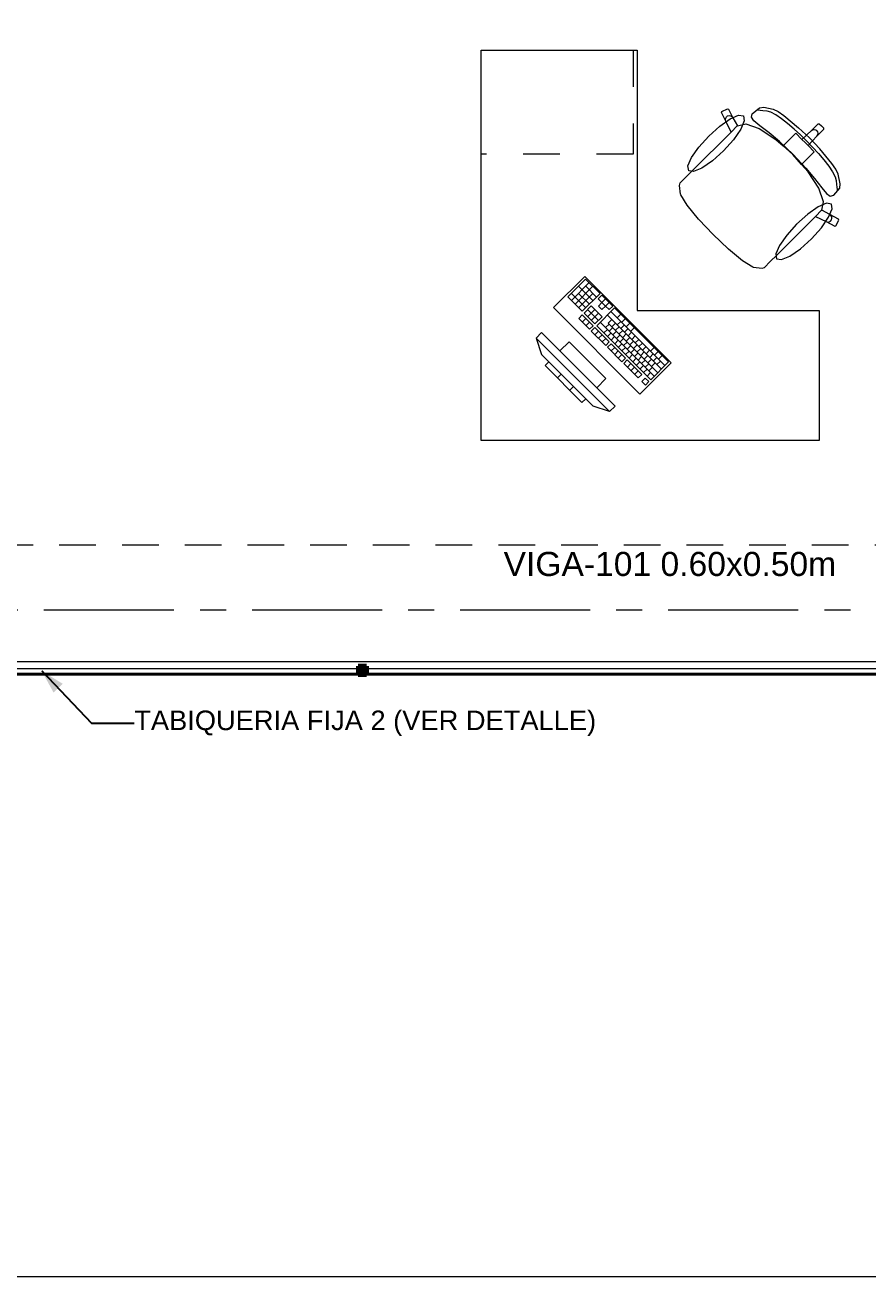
# Model space of a CAD drawing. Header units: inches. Extents: x -38 to 5698, y -33 to 92.
# Drawn here: x 119.073 to 122.313, y 27.388 to 32.196 of the extents above; entities that cross this region are included whole.
import ezdxf

# ---------------------------------------------------------------- set-up
doc = ezdxf.new("R2010")
doc.units = ezdxf.units.IN
doc.header["$MEASUREMENT"] = 0
doc.set_wipeout_variables(frame=1)
for name, pattern in [('Hidden Line', [0.195611, 0.141111, -0.0545]), ('Punto & Raya', [0.65, 0.5, -0.075, 0, -0.075]), ('Rayas', [0.282222, 0.141111, -0.141111]), ('Wipeout_Contour', [1, 0, -1])]:
    doc.linetypes.add(name, pattern=pattern)
for name, color, linetype in [('02 _ ARQ _ ALB _ Ejes Generales', 7, 'Continuous'), ('02 _ ARQ _ ZON _ Espacio.3D', 7, 'Continuous'), ('08 _ STR _ EXT _ 09 Vigas', 7, 'Continuous'), ('Acabado - Muros', 7, 'Continuous'), ('Interior - Escaleras & Barandillas', 7, 'Continuous'), ('Interior - Mobiliario', 7, 'Continuous'), ('Notas - Etiquetas', 251, 'Continuous')]:
    doc.layers.add(name, color=color, linetype=linetype)
doc.styles.add('Estilo_Generado_4', font='swisse.ttf')
doc.dimstyles.new('Estilo_Generado__8', dxfattribs={"dimtxt": 0.18, "dimasz": 0.0912, "dimexe": 0.18, "dimexo": 0.0625, "dimgap": 0, "dimtad": 0, "dimtih": 1, "dimtoh": 1, "dimdec": 4, "dimzin": 0, "dimdsep": 46, "dimcen": 0.09, "dimadec": 0, "dimazin": 0, "dimtfac": 1, "dimtdec": 4, "dimtmove": 0, "dimatfit": 3, "dimldrblk": 'ARROWHEAD_5', "dimfxl": 1, "dimtolj": 1, "dimtzin": 0, "dimarcsym": 0})

# ---------------------------------------------------------------- blocks, each defined once
blk = doc.blocks.new('ARROWHEAD_5')
at = {"linetype": 'Continuous', "lineweight": 0}
blk.add_hatch(color=0, dxfattribs=at).paths.add_polyline_path([(-1, 0.2679), (0, 0), (-1, -0.2679)])
at = {"color": 0, "linetype": 'Continuous', "lineweight": 0}
blk.add_line((0, 0), (-1, 0), dxfattribs=at)

msp = doc.modelspace()

# ---------------------------------------------------------------- linework, layer by layer
at = {"layer": '02 _ ARQ _ ALB _ Ejes Generales', "color": 252, "linetype": 'Punto & Raya', "lineweight": 13}
msp.add_line((98.3454, 29.95), (147.07, 29.95), dxfattribs=at)
at = {"layer": '02 _ ARQ _ ZON _ Espacio.3D', "color": 254, "linetype": 'Continuous', "lineweight": 0, "flags": 128}
for points in [[(115.57, 30.8002), (116.07, 30.8001), (116.07, 30.2), (116.67, 30.1999), (116.67, 29.7), (122.57, 29.7), (122.57, 30.2), (122.57, 30.6), (122.812, 30.6), (122.812, 39), (122.57, 39), (122.57, 39.75), (116.07, 39.75), (116.07, 39.65), (116.07, 39), (115.57, 39)], [(143.92, 27), (143.92, 29.7), (115.57, 29.7)]]:
    msp.add_lwpolyline(points, dxfattribs=at)
at = {"layer": '08 _ STR _ EXT _ 09 Vigas', "color": 251, "linetype": 'Hidden Line', "lineweight": 13}
msp.add_line((116.07, 30.2), (122.57, 30.2), dxfattribs=at)
at = {"layer": 'Interior - Escaleras & Barandillas', "color": 161, "linetype": 'Continuous', "lineweight": 13}
msp.add_line((131.82, 27.3875), (118.0251, 27.3875), dxfattribs=at)
at = {"layer": 'Interior - Mobiliario', "color": 175, "linetype": 'Rayas', "lineweight": 13}
for p, q in [((121.411, 32.1), (121.411, 31.7)), ((121.411, 31.7), (120.826, 31.7))]:
    msp.add_line(p, q, dxfattribs=at)
at = {"layer": 'Interior - Mobiliario', "color": 175, "linetype": 'Continuous', "lineweight": 13}
for p, q in [((121.7501, 31.8598), (121.7514, 31.8638)), ((121.7671, 31.8267), (121.7501, 31.8598)), ((121.7514, 31.8638), (121.7728, 31.8747)), ((121.7655, 31.8324), (121.7661, 31.8382)), ((121.7661, 31.8382), (121.769, 31.8433)), ((121.769, 31.8433), (121.7736, 31.8469)), ((121.7728, 31.8747), (121.7768, 31.8733)), ((121.7736, 31.8469), (121.7792, 31.8484)), ((121.7768, 31.8733), (121.7938, 31.8402)), ((121.7792, 31.8484), (121.785, 31.8477)), ((121.785, 31.8477), (121.7902, 31.8448)), ((121.7902, 31.8448), (121.7938, 31.8402)), ((121.7938, 31.8402), (121.8111, 31.8092)), ((121.8648, 31.8424), (121.8682, 31.8553)), ((121.8748, 31.8281), (121.8648, 31.8424)), ((121.8682, 31.8553), (121.896, 31.8785)), ((121.8908, 31.8689), (121.8863, 31.8697)), ((121.8988, 31.8681), (121.8908, 31.8689)), ((121.896, 31.8785), (121.9128, 31.8804)), ((121.9096, 31.866), (121.8988, 31.8681)), ((121.925, 31.8649), (121.9096, 31.866)), ((121.9128, 31.8804), (121.9489, 31.8726)), ((121.9397, 31.861), (121.925, 31.8649)), ((121.9585, 31.851), (121.9397, 31.861)), ((121.9489, 31.8726), (121.9682, 31.8636)), ((121.9804, 31.8362), (121.9585, 31.851)), ((121.9682, 31.8636), (121.9899, 31.8487)), ((122.0042, 31.8176), (121.9804, 31.8362)), ((121.9899, 31.8487), (122.0466, 31.8019)), ((121.7671, 31.8267), (121.7655, 31.8324)), ((121.7867, 31.7849), (121.7671, 31.8267)), ((121.8109, 31.8092), (121.7867, 31.7849)), ((121.8109, 31.8092), (121.8111, 31.8092)), ((121.8111, 31.8092), (121.8431, 31.8167)), ((121.8431, 31.8167), (121.895, 31.7983)), ((121.8971, 31.8095), (121.8748, 31.8281)), ((121.895, 31.7983), (121.9589, 31.757)), ((121.9332, 31.7815), (121.8971, 31.8095)), ((122.0289, 31.7964), (122.0042, 31.8176)), ((122.0536, 31.7739), (122.0289, 31.7964)), ((122.0466, 31.8019), (122.0888, 31.7628)), ((122.0592, 31.7571), (122.0957, 31.7911)), ((122.0957, 31.7911), (122.1218, 31.8172)), ((122.0957, 31.7911), (122.1006, 31.7943)), ((122.1006, 31.7943), (122.1063, 31.7954)), ((122.1063, 31.7954), (122.1121, 31.7942)), ((122.1121, 31.7942), (122.1169, 31.791)), ((122.1202, 31.7861), (122.1169, 31.791)), ((122.117, 31.7697), (122.1431, 31.7958)), ((122.1214, 31.7803), (122.1202, 31.7861)), ((122.1218, 31.8172), (122.126, 31.8171)), ((122.126, 31.8171), (122.1346, 31.8086)), ((122.1431, 31.8001), (122.1346, 31.8086)), ((122.1431, 31.7958), (122.1431, 31.8001)), ((121.6388, 31.6371), (121.7867, 31.7849)), ((121.9726, 31.7488), (121.9332, 31.7815)), ((121.9589, 31.757), (121.987, 31.7322)), ((122.0253, 31.6993), (121.9726, 31.7488)), ((121.987, 31.7322), (122.0144, 31.7596)), ((122.0144, 31.7596), (122.0355, 31.7807)), ((122.0355, 31.7807), (122.0592, 31.7571)), ((122.077, 31.7511), (122.0536, 31.7739)), ((122.0592, 31.7571), (122.0711, 31.7451)), ((122.0831, 31.7332), (122.0711, 31.7451)), ((122.077, 31.7511), (122.0998, 31.7276)), ((122.0831, 31.7332), (122.117, 31.7697)), ((122.1279, 31.7206), (122.0888, 31.7628)), ((122.117, 31.7697), (122.1203, 31.7746)), ((122.1203, 31.7746), (122.1214, 31.7803)), ((121.987, 31.7322), (122.0248, 31.6989)), ((122.0582, 31.661), (122.0248, 31.6989)), ((122.0253, 31.6993), (122.0748, 31.6466)), ((122.1067, 31.7096), (122.0831, 31.7332)), ((122.0855, 31.6884), (122.1067, 31.7096)), ((122.0998, 31.7276), (122.1224, 31.703)), ((122.1224, 31.703), (122.1436, 31.6782)), ((122.1747, 31.6639), (122.1279, 31.7206)), ((122.0582, 31.661), (122.0855, 31.6884)), ((122.0829, 31.6329), (122.0582, 31.661)), ((122.0748, 31.6466), (122.1075, 31.6073)), ((122.1436, 31.6782), (122.1621, 31.6544)), ((122.1621, 31.6544), (122.177, 31.6326)), ((122.1896, 31.6422), (122.1747, 31.6639)), ((122.1986, 31.623), (122.1896, 31.6422)), ((121.5914, 31.5896), (121.6133, 31.6116)), ((121.6133, 31.6116), (121.6388, 31.6371)), ((122.1243, 31.5691), (122.0829, 31.6329)), ((122.1075, 31.6073), (122.1354, 31.5711)), ((122.177, 31.6326), (122.187, 31.6137)), ((122.187, 31.6137), (122.1909, 31.599)), ((122.1909, 31.599), (122.192, 31.5836)), ((122.2064, 31.5868), (122.1986, 31.623)), ((121.5885, 31.5803), (121.5914, 31.5896)), ((121.5925, 31.5464), (121.5885, 31.5803)), ((121.5934, 31.5443), (121.5925, 31.5464)), ((122.1426, 31.5171), (122.1243, 31.5691)), ((122.1354, 31.5711), (122.154, 31.5488)), ((122.154, 31.5488), (122.1684, 31.5388)), ((122.1813, 31.5422), (122.2045, 31.5701)), ((122.192, 31.5836), (122.194, 31.5728)), ((122.194, 31.5728), (122.1948, 31.5648)), ((122.1948, 31.5648), (122.1956, 31.5603)), ((122.2045, 31.5701), (122.2064, 31.5868)), ((121.6183, 31.5042), (121.5934, 31.5443)), ((121.6619, 31.4506), (121.6183, 31.5042)), ((122.1352, 31.4851), (122.1426, 31.5171)), ((122.1684, 31.5388), (122.1813, 31.5422)), ((121.6625, 31.4497), (121.6619, 31.4506)), ((121.7174, 31.3914), (121.6625, 31.4497)), ((121.9631, 31.3128), (122.1109, 31.4607)), ((122.1351, 31.4849), (122.1109, 31.4607)), ((122.1109, 31.4607), (122.1527, 31.4411)), ((122.1351, 31.4849), (122.1352, 31.4851)), ((122.1662, 31.4678), (122.1352, 31.4851)), ((122.1708, 31.4642), (122.1662, 31.4678)), ((122.1993, 31.4509), (122.1662, 31.4678)), ((122.1737, 31.4591), (122.1708, 31.4642)), ((122.1729, 31.4476), (122.1744, 31.4532)), ((122.1744, 31.4532), (122.1737, 31.4591)), ((122.2006, 31.4468), (122.1993, 31.4509)), ((122.1527, 31.4411), (122.1583, 31.4395)), ((122.1527, 31.4411), (122.1858, 31.4241)), ((122.1583, 31.4395), (122.1641, 31.4402)), ((122.1641, 31.4402), (122.1692, 31.443)), ((122.1692, 31.443), (122.1729, 31.4476)), ((122.1858, 31.4241), (122.1898, 31.4254)), ((122.1898, 31.4254), (122.2006, 31.4468)), ((121.7174, 31.3914), (121.7757, 31.3366)), ((121.7757, 31.3366), (121.7765, 31.3359)), ((121.7765, 31.3359), (121.8302, 31.2923)), ((121.9375, 31.2873), (121.9631, 31.3128)), ((121.8302, 31.2923), (121.8703, 31.2674)), ((121.8703, 31.2674), (121.8724, 31.2665)), ((121.8724, 31.2665), (121.9063, 31.2625)), ((121.9063, 31.2625), (121.9156, 31.2654)), ((121.9156, 31.2654), (121.9375, 31.2873)), ((121.2279, 31.2205), (121.1594, 31.1519)), ((121.2833, 31.1651), (121.2279, 31.2205)), ((121.2285, 31.1102), (121.1731, 31.1656)), ((121.2418, 31.2066), (121.1732, 31.138)), ((121.2556, 31.1928), (121.1871, 31.1242)), ((121.2559, 31.1376), (121.2005, 31.193)), ((121.2422, 31.1239), (121.2007, 31.1655)), ((121.2558, 31.1652), (121.2009, 31.1104)), ((121.2148, 31.0965), (121.2833, 31.1651)), ((121.2696, 31.1514), (121.2281, 31.1929)), ((121.1594, 31.1519), (121.2148, 31.0965)), ((121.2491, 31.117), (121.2217, 31.0896)), ((121.2907, 31.0755), (121.2491, 31.117)), ((121.2903, 31.1581), (121.2765, 31.1444)), ((121.2765, 31.1444), (121.2904, 31.1306)), ((121.2904, 31.1306), (121.2767, 31.1169)), ((121.2767, 31.1169), (121.2905, 31.103)), ((121.3318, 31.1166), (121.2903, 31.1581)), ((121.3041, 31.1443), (121.2904, 31.1306)), ((121.3042, 31.1167), (121.2904, 31.1306)), ((121.2905, 31.103), (121.3042, 31.1167)), ((121.318, 31.1305), (121.3042, 31.1167)), ((121.3042, 31.1167), (121.3181, 31.1029)), ((121.3181, 31.1029), (121.3318, 31.1166)), ((121.2148, 31.0827), (121.2011, 31.069)), ((121.2011, 31.069), (121.2427, 31.0275)), ((121.2564, 31.0412), (121.2148, 31.0827)), ((121.2287, 31.0689), (121.215, 31.0552)), ((121.2217, 31.0896), (121.2632, 31.048)), ((121.2769, 31.0618), (121.2354, 31.1033)), ((121.263, 31.1032), (121.2355, 31.0757)), ((121.2768, 31.0893), (121.2494, 31.0619)), ((121.2632, 31.048), (121.2907, 31.0755)), ((121.3387, 31.1097), (121.2702, 31.0411)), ((121.519, 30.8745), (121.3113, 31.0823)), ((121.3286, 31.0649), (121.3149, 31.0512)), ((121.5327, 30.8883), (121.325, 31.096)), ((121.5464, 30.902), (121.3387, 31.1097)), ((121.363, 31.0855), (121.3492, 31.0717)), ((121.3803, 31.0681), (121.3666, 31.0544)), ((121.2425, 31.055), (121.2288, 31.0413)), ((121.2427, 31.0275), (121.2564, 31.0412)), ((121.2633, 31.0343), (121.2496, 31.0205)), ((121.2496, 31.0205), (121.305, 30.9652)), ((121.3187, 30.9789), (121.2633, 31.0343)), ((121.2771, 31.0204), (121.2634, 31.0067)), ((121.2702, 31.0411), (121.4779, 30.8334)), ((121.4916, 30.8471), (121.2839, 31.0548)), ((121.3116, 31.0271), (121.2979, 31.0134)), ((121.3184, 31.0478), (121.3046, 31.0341)), ((121.5053, 30.8608), (121.3149, 31.0512)), ((121.3322, 31.0339), (121.3185, 31.0202)), ((121.3425, 31.0511), (121.3287, 31.0374)), ((121.3461, 31.0201), (121.3323, 31.0064)), ((121.3563, 31.0373), (121.3426, 31.0235)), ((121.3631, 31.0579), (121.3494, 31.0442)), ((121.3702, 31.0234), (121.3564, 31.0097)), ((121.3769, 31.044), (121.3632, 31.0303)), ((121.3908, 31.0302), (121.3771, 31.0165)), ((121.3976, 31.0508), (121.3839, 31.0371)), ((121.4046, 31.0163), (121.3909, 31.0026)), ((121.4149, 31.0335), (121.4012, 31.0198)), ((121.0583, 31.0151), (121.0371, 30.9939)), ((121.0371, 30.9939), (121.3199, 30.7111)), ((121.0371, 30.9939), (121.0583, 30.9303)), ((121.3411, 30.7323), (121.0583, 31.0151)), ((121.1643, 30.9798), (121.129, 30.9444)), ((121.3058, 30.8384), (121.1643, 30.9798)), ((121.291, 31.0066), (121.2773, 30.9929)), ((121.3048, 30.9927), (121.2911, 30.979)), ((121.305, 30.9652), (121.3187, 30.9789)), ((121.3254, 31.0133), (121.3117, 30.9996)), ((121.3256, 30.9719), (121.3119, 30.9582)), ((121.3393, 30.9994), (121.3255, 30.9857)), ((121.381, 30.9166), (121.3256, 30.9719)), ((121.3531, 30.9856), (121.3394, 30.9719)), ((121.3599, 31.0062), (121.3462, 30.9925)), ((121.367, 30.9717), (121.3532, 30.958)), ((121.3737, 30.9924), (121.36, 30.9787)), ((121.384, 31.0096), (121.3703, 30.9958)), ((121.3876, 30.9785), (121.3739, 30.9648)), ((121.3978, 30.9957), (121.3841, 30.982)), ((121.4117, 30.9819), (121.398, 30.9681)), ((121.4185, 31.0025), (121.4048, 30.9888)), ((121.4255, 30.968), (121.4118, 30.9543)), ((121.4323, 30.9887), (121.4186, 30.9749)), ((121.4462, 30.9748), (121.4325, 30.9611)), ((121.2563, 30.7323), (121.0583, 30.9303)), ((121.129, 30.9444), (121.2704, 30.803)), ((121.3119, 30.9582), (121.3673, 30.9028)), ((121.3395, 30.9581), (121.3257, 30.9444)), ((121.3533, 30.9442), (121.3396, 30.9305)), ((121.3672, 30.9304), (121.3534, 30.9167)), ((121.3808, 30.9579), (121.3671, 30.9442)), ((121.3947, 30.944), (121.3809, 30.9303)), ((121.4014, 30.9647), (121.3877, 30.951)), ((121.4085, 30.9302), (121.3948, 30.9165)), ((121.4153, 30.9508), (121.4016, 30.9371)), ((121.4291, 30.937), (121.4154, 30.9233)), ((121.4394, 30.9542), (121.4257, 30.9405)), ((121.443, 30.9231), (121.4293, 30.9094)), ((121.4532, 30.9403), (121.4395, 30.9266)), ((121.46, 30.961), (121.4463, 30.9472)), ((121.4671, 30.9265), (121.4534, 30.9128)), ((121.4739, 30.9471), (121.4602, 30.9334)), ((121.4877, 30.9333), (121.474, 30.9195)), ((121.491, 30.9574), (121.4773, 30.9436)), ((121.5066, 30.9418), (121.4929, 30.9281)), ((121.5222, 30.9262), (121.5085, 30.9125)), ((121.0866, 30.902), (121.0724, 30.8879)), ((121.0724, 30.8879), (121.2138, 30.7464)), ((121.228, 30.7606), (121.0866, 30.902)), ((121.3673, 30.9028), (121.381, 30.9166)), ((121.3879, 30.9096), (121.3742, 30.8959)), ((121.3742, 30.8959), (121.4296, 30.8405)), ((121.4433, 30.8542), (121.3879, 30.9096)), ((121.4018, 30.8958), (121.3881, 30.8821)), ((121.4156, 30.8819), (121.4019, 30.8682)), ((121.4223, 30.9164), (121.4086, 30.9026)), ((121.4362, 30.9025), (121.4225, 30.8888)), ((121.45, 30.8887), (121.4363, 30.8749)), ((121.4568, 30.9093), (121.4431, 30.8956)), ((121.4639, 30.8748), (121.4502, 30.8611)), ((121.4707, 30.8954), (121.457, 30.8817)), ((121.4809, 30.9126), (121.4672, 30.8989)), ((121.4845, 30.8816), (121.4708, 30.8679)), ((121.4779, 30.8334), (121.5464, 30.902)), ((121.4948, 30.8988), (121.4811, 30.8851)), ((121.5016, 30.9194), (121.4879, 30.9057)), ((121.5154, 30.9056), (121.5017, 30.8919)), ((121.1337, 30.8549), (121.1196, 30.8407)), ((121.2704, 30.803), (121.3058, 30.8384)), ((121.4295, 30.8681), (121.4158, 30.8544)), ((121.4296, 30.8405), (121.4433, 30.8542)), ((121.4572, 30.8404), (121.4435, 30.8267)), ((121.4435, 30.8267), (121.4573, 30.8128)), ((121.471, 30.8265), (121.4572, 30.8404)), ((121.4573, 30.8128), (121.471, 30.8265)), ((121.4777, 30.861), (121.464, 30.8473)), ((121.1808, 30.8077), (121.1667, 30.7936)), ((121.2138, 30.7464), (121.228, 30.7606)), ((121.3199, 30.7111), (121.2563, 30.7323)), ((121.3199, 30.7111), (121.3411, 30.7323))]:
    msp.add_line(p, q, dxfattribs=at)
at = {"layer": 'Interior - Mobiliario', "color": 175, "linetype": 'Continuous', "lineweight": 13, "flags": 128}
for points in [[(120.826, 30.6), (120.826, 32.1), (121.426, 32.1), (121.426, 31.1), (122.126, 31.1), (122.126, 30.6)], [(121.7009, 31.7698), (121.7434, 31.808), (121.7837, 31.836), (121.8158, 31.8496), (121.8347, 31.8468), (121.8376, 31.8278), (121.824, 31.7958), (121.796, 31.7554), (121.7578, 31.7129), (121.7153, 31.6748), (121.675, 31.6468), (121.6429, 31.6331), (121.624, 31.636), (121.6211, 31.6549), (121.6347, 31.687), (121.6627, 31.7274)], [(122.0958, 31.3749), (122.134, 31.4174), (122.162, 31.4578), (122.1756, 31.4898), (122.1727, 31.5087), (122.1538, 31.5116), (122.1217, 31.498), (122.0814, 31.47), (122.0389, 31.4318), (122.0007, 31.3894), (121.9727, 31.349), (121.9591, 31.3169), (121.962, 31.298), (121.9809, 31.2951), (122.013, 31.3087), (122.0533, 31.3368)], [(121.4366, 30.7783), (121.5568, 30.8985), (121.2244, 31.2308), (121.1042, 31.1106)]]:
    msp.add_lwpolyline(points, close=True, dxfattribs=at)

# ---------------------------------------------------------------- texts
at = {"layer": 'Notas - Etiquetas', "color": 8, "linetype": 'Continuous', "lineweight": 13, "style": 'Estilo_Generado_4'}
for s, insert, char_height, attachment_point in [('\\A1;{\\pql;\\fSwis721 Ex BT|b0|i0|c0|p34;VIGA-101\\fSwis721 Ex BT|b0|i0|c0|p34; \\fSwis721 Ex BT|b0|i0|c0|p34;0.60\\fSwis721 Ex BT|b0|i0|c0|p34;x\\fSwis721 Ex BT|b0|i0|c0|p34;0.50\\fSwis721 Ex BT|b0|i0|c0|p34;m}', (120.9124, 30.1724), 0.0925, 1), ('\\A1;{\\pql;\\fSwis721 Ex BT|b0|i0|c0|p34;TABIQUERIA FIJA 2 (VER DETALLE)\\fSwis721 Ex BT|b0|i0|c0|p34; }', (119.4926, 29.5142), 0.075, 4)]:
    msp.add_mtext(s, dxfattribs=dict(at, insert=insert, char_height=char_height, attachment_point=attachment_point))

# ---------------------------------------------------------------- next in the draw order: wipeouts: each hides what was drawn before it
at = {"color": 254, "linetype": 'Wipeout_Contour', "lineweight": 0, "ltscale": 4999.983683}
msp.add_wipeout([(122.47, 29.75), (120.3695, 29.75), (120.3695, 29.733), (120.386, 29.733), (120.386, 29.7), (122.47, 29.7)], dxfattribs=at).dxf.layer = 'Acabado - Muros'

# ---------------------------------------------------------------- next in the draw order: wipeouts: each hides what was drawn before it
at = {"color": 254, "linetype": 'Wipeout_Contour', "lineweight": 0, "ltscale": 4989.555766}
msp.add_wipeout([(118.27, 29.75), (118.27, 29.7), (120.353, 29.7), (120.353, 29.733), (120.3695, 29.733), (120.3695, 29.75)], dxfattribs=at).dxf.layer = 'Acabado - Muros'

# ---------------------------------------------------------------- next in the draw order: linework, layer by layer
at = {"layer": 'Acabado - Muros', "color": 251, "linetype": 'Continuous', "lineweight": 13, "flags": 128}
for points in [[(122.47, 29.75), (120.3695, 29.75), (118.27, 29.75)], [(120.353, 29.7), (118.27, 29.7)], [(122.47, 29.7), (120.386, 29.7)]]:
    msp.add_lwpolyline(points, dxfattribs=at)

# ---------------------------------------------------------------- next in the draw order: wipeouts: each hides what was drawn before it
at = {"color": 254, "linetype": 'Wipeout_Contour', "lineweight": 0, "ltscale": 3325.607229}
msp.add_wipeout([(118.27, 29.705), (120.353, 29.705), (120.353, 29.725), (118.27, 29.725)], dxfattribs=at).dxf.layer = 'Acabado - Muros'
at = {"color": 254, "linetype": 'Wipeout_Contour', "lineweight": 0, "ltscale": 3334.067848}
msp.add_wipeout([(120.386, 29.705), (122.47, 29.705), (122.47, 29.725), (120.386, 29.725)], dxfattribs=at).dxf.layer = 'Acabado - Muros'

# ---------------------------------------------------------------- next in the draw order: hatches: boundary and pattern name
at = {"layer": 'Acabado - Muros', "linetype": 'Continuous', "lineweight": 0}
msp.add_hatch(color=254, dxfattribs=at).paths.add_polyline_path([(120.353, 29.733), (120.353, 29.7), (120.386, 29.7), (120.386, 29.733)])

# ---------------------------------------------------------------- next in the draw order: linework, layer by layer
at = {"layer": '08 _ STR _ EXT _ 09 Vigas', "color": 251, "linetype": 'Hidden Line', "lineweight": 13}
msp.add_line((102.07, 29.7), (122.57, 29.7), dxfattribs=at)
at = {"layer": 'Acabado - Muros', "color": 7, "linetype": 'Continuous', "lineweight": 60}
for p, q in [((120.353, 29.733), (120.353, 29.7)), ((120.386, 29.733), (120.353, 29.733)), ((120.386, 29.733), (120.386, 29.7)), ((120.386, 29.7), (120.353, 29.7))]:
    msp.add_line(p, q, dxfattribs=at)
at = {"layer": 'Acabado - Muros', "color": 7, "linetype": 'Continuous', "lineweight": 13, "flags": 128}
for points in [[(118.27, 29.705), (118.27, 29.725), (120.353, 29.725), (120.353, 29.705)], [(120.386, 29.705), (120.386, 29.725), (122.47, 29.725), (122.47, 29.705)]]:
    msp.add_lwpolyline(points, close=True, dxfattribs=at)

# ---------------------------------------------------------------- next in the draw order: leaders
at = {"layer": 'Notas - Etiquetas', "color": 8, "linetype": 'Continuous', "lineweight": 13, "annotation_type": 0, "has_hookline": 1, "hookline_direction": 0, "text_width": 1.9482}
msp.add_leader([(119.1371, 29.715), (119.3287, 29.5142), (119.4926, 29.5142)], dimstyle='Estilo_Generado__8', dxfattribs=at)

doc.saveas('drawing.dxf')
